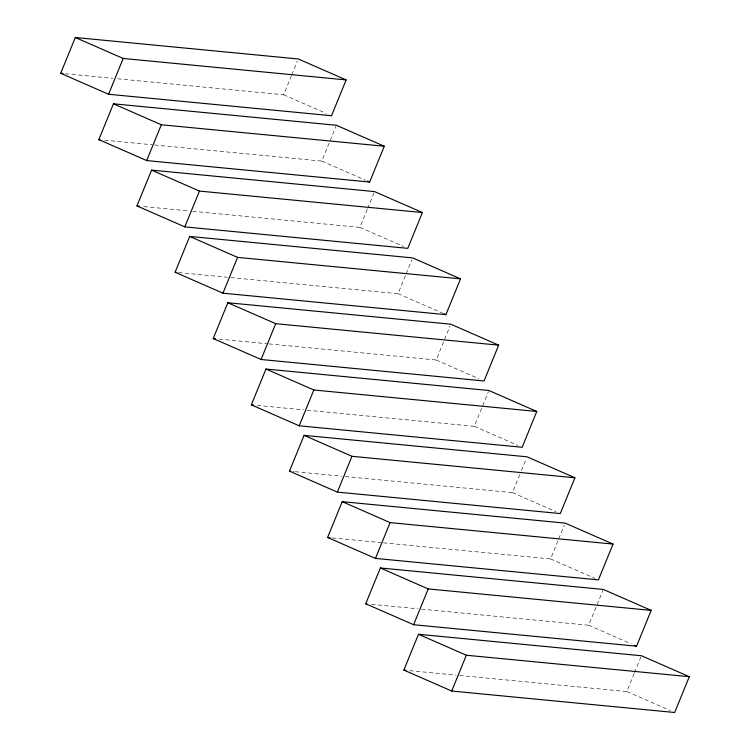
<?xml version="1.0" encoding="UTF-8"?>
<svg xmlns="http://www.w3.org/2000/svg" width="750" height="750" viewBox="0 0 750 750"><rect width="100%" height="100%" fill="white"/><g stroke="black" fill="none" stroke-linecap="round" stroke-linejoin="round"><path stroke-width="0.56" stroke-dasharray="3.75 2.81" d="M117.6 78.788L283.65 94.772L291.394 75.816M291.825 74.766L297.413 61.078M154.566 144.984L321.778 161.081L335.972 126.328M192.694 211.294L359.906 227.391L367.219 209.484M367.65 208.434L374.1 192.637M230.822 277.594L398.034 293.7L405.778 274.744M406.209 273.694L411.806 259.997M268.95 343.903L436.163 360.009L449.934 326.306M307.078 410.212L474.3 426.319L488.494 391.566M345.206 476.522L512.428 492.619L519.741 474.722M521.456 470.512L526.191 458.925M383.334 542.831L550.556 558.928L558.3 539.972M558.722 538.922L564.319 525.234M421.462 609.141L588.684 625.237L602.878 590.484M459.591 675.45L626.812 691.547L634.125 673.641M634.556 672.591L641.006 656.794M65.344 73.753L112.95 78.338M104.634 140.175L152.241 144.759M143.925 206.597L189.206 210.956M178.566 272.569L227.334 277.266M219.019 339.094L266.625 343.678M257.147 405.403L303.6 409.875M292.95 471.488L294.113 471.6M295.275 471.713L341.728 476.184M332.241 537.909L381.019 542.606M371.531 604.331L417.984 608.803M409.659 670.641L456.112 675.112M283.65 94.772L326.203 113.4M321.778 161.081L365.391 180.169M359.906 227.391L403.519 246.478M398.034 293.7L442.716 313.256M436.163 360.009L478.716 378.628M474.3 426.319L517.903 445.406M512.428 492.619L556.041 511.716M550.556 558.928L595.228 578.484M588.684 625.237L631.228 643.866M626.812 691.547L670.425 710.634"/><path stroke-width="1.12" d="M60.694 73.303L75.319 37.5L298.275 58.969L346.144 79.922L331.519 115.725L108.562 94.256L60.694 73.303L63.019 73.528M108.562 94.256L123.188 58.453L346.144 79.922M98.822 139.612L113.447 103.809L336.403 125.278L384.272 146.231L369.647 182.034L146.691 160.566L98.822 139.612L99.984 139.725M146.691 160.566L161.316 124.763L384.272 146.231M136.95 205.922L151.584 170.119L374.531 191.588L422.4 212.541L407.775 248.344L184.819 226.875L136.95 205.922L139.275 206.147M184.819 226.875L199.444 191.072L422.4 212.541M175.087 272.231L189.713 236.428L412.659 257.897L460.528 278.85L445.903 314.653L222.947 293.184L175.087 272.231L176.241 272.344M222.947 293.184L237.572 257.381L460.528 278.85M213.216 338.541L227.841 302.728L450.787 324.197L498.656 345.15L484.031 380.963L261.075 359.494L213.216 338.541L215.531 338.766M261.075 359.494L275.7 323.681L498.656 345.15M251.344 404.85L265.969 369.037L488.925 390.506L536.784 411.459L522.159 447.272L299.213 425.803L251.344 404.85L253.659 405.066M299.213 425.803L313.837 389.991L536.784 411.459M289.472 471.15L304.097 435.347L527.053 456.816L574.913 477.769L560.288 513.572L337.341 492.103L289.472 471.15L290.634 471.262M337.341 492.103L351.966 456.3L574.913 477.769M327.6 537.459L342.225 501.656L565.181 523.125L613.05 544.078L598.416 579.881L375.469 558.413L327.6 537.459L329.925 537.684M375.469 558.413L390.094 522.609L613.05 544.078M365.728 603.769L380.353 567.966L603.309 589.434L651.178 610.388L636.553 646.191L413.597 624.722L365.728 603.769L366.891 603.881M413.597 624.722L428.222 588.919L651.178 610.388M403.856 670.078L418.481 634.275L641.438 655.744L689.306 676.697L674.681 712.5L451.725 691.031L403.856 670.078L406.181 670.303M451.725 691.031L466.35 655.228L689.306 676.697M75.319 37.5L123.188 58.453M367.519 181.106L369.647 182.034M113.447 103.809L161.316 124.763M151.584 170.119L199.444 191.072M443.775 313.725L445.903 314.653M189.713 236.428L237.572 257.381M227.841 302.728L275.7 323.681M265.969 369.037L313.837 389.991M304.097 435.347L351.966 456.3M342.225 501.656L390.094 522.609M634.425 645.262L636.553 646.191M380.353 567.966L428.222 588.919M418.481 634.275L466.35 655.228"/></g></svg>
